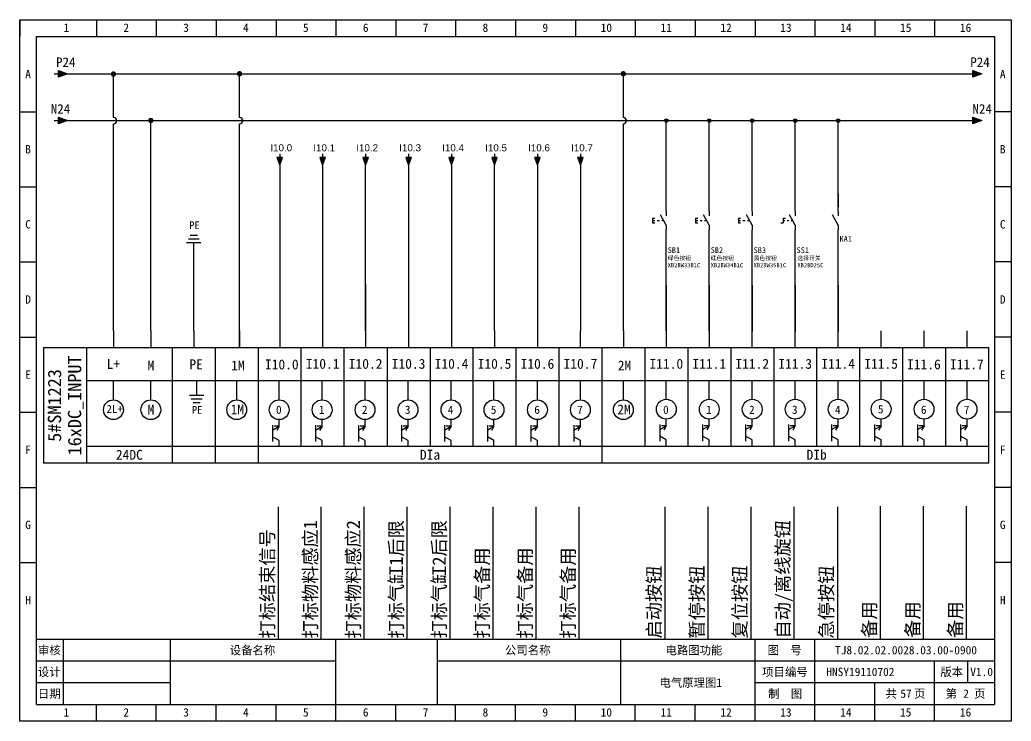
# Model space of a CAD drawing. Header units: millimetres. Extents: x 914 to 910632, y -176 to 682692.
# Drawn here: x 3235.3 to 3532.3, y 3539.4 to 3749.4 of the extents above; entities that cross this region are included whole.
import ezdxf
from ezdxf.enums import TextEntityAlignment as Align

# ---------------------------------------------------------------- set-up
doc = ezdxf.new("R2010")
doc.units = ezdxf.units.MM
doc.layers.add('0 @ 1', color=7, linetype='Continuous')
doc.layers.add('EPLAN300', color=5, linetype='Continuous', lineweight=25)
doc.layers.add('EPLAN311', color=1, linetype='Continuous', lineweight=25)
doc.styles.get("Standard").update_dxf_attribs({"font": 'arial.ttf'})
doc.styles.add('宋体', font='')
doc.styles.get('宋体').set_extended_font_data('宋体')

# ---------------------------------------------------------------- blocks, each defined once
blk = doc.blocks.new('EPLSYM_LibrarySPECIAL_Symbol8_Variant0_Placement1')
at = {"linetype": 'Continuous', "lineweight": 25, "ltscale": 4}
blk.add_hatch(color=1, dxfattribs=at).paths.add_polyline_path([(-0.75, 1), (2, 0), (-0.75, -1)], flags=0)
at = {"color": 1, "linetype": 'Continuous', "lineweight": 25, "ltscale": 4}
blk.add_line((-2, 0), (-0.75, 0), dxfattribs=at)
blk.add_lwpolyline([(-0.75, 1), (2, 0), (-0.75, -1)], close=True, dxfattribs=at)
at = {"color": 5}
blk.add_attdef('70_20010', text='', height=2.85, dxfattribs=at).set_placement((3, 0), align=Align.MIDDLE_LEFT)
at = {"color": 73}
for tag, p in [('70_24350', (33.76, 0)), ('70_24300', (72.31, 0))]:
    blk.add_attdef(tag, text='', height=2.06, dxfattribs=at).set_placement(p, align=Align.MIDDLE_LEFT)
blk = doc.blocks.new('*U233')
blk.add_line((0, 0.14), (0, 5.8))
blk.add_circle((0, -2.83), 2.97)
blk = doc.blocks.new('*U234')
at = {"color": 0, "linetype": 'ByBlock', "lineweight": -2, "transparency": 16777216}
for p in [(0, 0), (12.87, 0)]:
    blk.add_blockref('*U233', p, dxfattribs=at)
blk = doc.blocks.new('按钮常开')
at = {"layer": 'EPLAN300', "color": 5, "linetype": 'Continuous', "lineweight": 25, "ltscale": 4}
for p, q in [((-4.2, 3.5), (-3.5, 3.5)), ((-4.2, 3.5), (-4.2, 2.1)), ((0, 1.4), (-1.75, 4.55)), ((-4.2, 2.8), (-3.5, 2.8)), ((-4.2, 2.1), (-3.5, 2.1)), ((-2.8, 2.8), (-2.1, 2.8)), ((-2.8, 2.8), (-2.1, 2.8)), ((-1.4, 2.8), (-0.79, 2.8))]:
    blk.add_line(p, q, dxfattribs=at)
at = {"layer": 'EPLAN300', "color": 5, "linetype": 'Continuous', "lineweight": 25}
for p, q in [((0, 5.6), (0, 4.2)), ((0, 1.4), (0, 0))]:
    blk.add_line(p, q, dxfattribs=at)
at = {"color": 0, "style": '宋体'}
for tag, p in [('01', (0.42, 4.87)), ('02', (0.42, -0.54)), ('04', (0.42, -9.16)), ('05', (0.42, -11.32))]:
    blk.add_attdef(tag, p, '', height=1.26, dxfattribs=at)
at = {"color": 5, "style": '宋体'}
blk.add_attdef('03', (0.42, -7.01), '', height=1.75, dxfattribs=at)
blk = doc.blocks.new('选择按钮常开')
at = {"layer": 'EPLAN300', "color": 5, "linetype": 'Continuous', "lineweight": 25, "ltscale": 4}
for p, q in [((-3.68, 3.5), (-2.98, 3.5)), ((-3.68, 3.5), (-3.68, 2.1)), ((0, 1.4), (-1.75, 4.55)), ((-4.38, 2.1), (-3.68, 2.1)), ((-3.68, 2.8), (-3.15, 2.8)), ((-2.45, 2.8), (-1.93, 2.8)), ((-2.45, 2.8), (-1.93, 2.8)), ((-1.23, 2.8), (-0.79, 2.8))]:
    blk.add_line(p, q, dxfattribs=at)
at = {"layer": 'EPLAN300', "color": 5, "linetype": 'Continuous', "lineweight": 25}
for p, q in [((0, 5.6), (0, 4.2)), ((0, 1.4), (0, 0))]:
    blk.add_line(p, q, dxfattribs=at)
at = {"color": 0, "style": '宋体'}
for tag, p in [('01', (0.42, 4.87)), ('02', (0.42, -0.54)), ('04', (0.65, -9.16)), ('05', (0.65, -11.32))]:
    blk.add_attdef(tag, p, '', height=1.26, dxfattribs=at)
at = {"color": 5, "style": '宋体'}
blk.add_attdef('03', (0.42, -7.01), '', height=1.75, dxfattribs=at)
blk = doc.blocks.new('箭头下')
at = {"layer": 'EPLAN311', "linetype": 'Continuous', "lineweight": 25, "ltscale": 4}
blk.add_hatch(color=1, dxfattribs=at).paths.add_polyline_path([(-0.7, -0.875), (0, -2.8), (0.7, -0.875)], flags=0)
at = {"layer": 'EPLAN311', "color": 1, "linetype": 'Continuous', "lineweight": 25, "ltscale": 4}
blk.add_line((0, 0), (0, -0.875), dxfattribs=at)
blk.add_lwpolyline([(-0.7, -0.875), (0, -2.8), (0.7, -0.875)], close=True, dxfattribs=at)
at = {"color": 5}
blk.add_attdef('70_20010', text='', height=1.7535, dxfattribs=at).set_placement((0, -3.8507), align=Align.TOP_CENTER)
blk = doc.blocks.new('*U388')
blk.add_line((-2.5, 0), (2.5, 0))
blk = doc.blocks.new('*U389')
at = {"color": 0, "linetype": 'ByBlock', "lineweight": -2, "transparency": 16777216}
for p in [(0, 0), (0, -22.5), (0, -45), (0, -67.5), (0, -90), (0, -112.5), (0, -135)]:
    blk.add_blockref('*U388', p, dxfattribs=at)
blk = doc.blocks.new('*U390')
blk.add_line((-2.5, 0), (2.5, 0))
blk = doc.blocks.new('*U391')
at = {"color": 0, "linetype": 'ByBlock', "lineweight": -2, "transparency": 16777216}
for p in [(0, 0), (0, -22.5), (0, -45), (0, -67.5), (0, -90), (0, -112.5), (0, -135)]:
    blk.add_blockref('*U390', p, dxfattribs=at)
blk = doc.blocks.new('制图图框')
for p, q in [((-2700.08, 789.32), (-2403.08, 789.32)), ((-2700.08, 579.32), (-2700.08, 789.32)), ((-2700.08, 789.32), (-2700.08, 784.32)), ((-2700.08, 789.32), (-2695.08, 789.32)), ((-2677.15, 789.32), (-2677.15, 784.32)), ((-2659.21, 789.32), (-2659.21, 784.32)), ((-2641.27, 789.32), (-2641.27, 784.32)), ((-2623.33, 789.32), (-2623.33, 784.32)), ((-2605.4, 789.32), (-2605.4, 784.32)), ((-2587.46, 789.32), (-2587.46, 784.32)), ((-2569.52, 789.32), (-2569.52, 784.32)), ((-2551.58, 789.32), (-2551.58, 784.32)), ((-2533.65, 789.32), (-2533.65, 784.32)), ((-2515.71, 789.32), (-2515.71, 784.32)), ((-2497.77, 789.32), (-2497.77, 784.32)), ((-2479.83, 789.32), (-2479.83, 784.32)), ((-2461.9, 789.32), (-2461.9, 784.32)), ((-2443.96, 789.32), (-2443.96, 784.32)), ((-2426.02, 789.32), (-2426.02, 784.32)), ((-2403.08, 789.32), (-2403.08, 579.32)), ((-2403.08, 789.32), (-2403.08, 784.32)), ((-2695.08, 784.32), (-2408.08, 784.32)), ((-2695.08, 584.32), (-2695.08, 784.32)), ((-2408.08, 784.32), (-2408.08, 584.32)), ((-2408.08, 603.82), (-2695.08, 603.82)), ((-2687.08, 603.82), (-2687.08, 584.32)), ((-2655.08, 603.82), (-2655.08, 584.32)), ((-2655.08, 603.82), (-2655.08, 584.32)), ((-2605.4, 579.32), (-2605.4, 603.82)), ((-2575.08, 603.82), (-2575.08, 584.32)), ((-2575.08, 603.82), (-2575.08, 584.32)), ((-2575.08, 603.82), (-2575.08, 584.32)), ((-2520.08, 603.82), (-2520.08, 584.32)), ((-2479.83, 579.32), (-2479.83, 603.82)), ((-2461.9, 579.32), (-2461.9, 603.82)), ((-2655.08, 597.32), (-2695.08, 597.32)), ((-2605.4, 597.32), (-2655.08, 597.32)), ((-2408.08, 597.32), (-2575.08, 597.32)), ((-2426.02, 579.32), (-2426.02, 597.32)), ((-2416.18, 597.32), (-2416.18, 590.82)), ((-2655.08, 590.82), (-2695.08, 590.82)), ((-2408.08, 590.82), (-2479.83, 590.82)), ((-2443.96, 579.32), (-2443.96, 590.82)), ((-2695.08, 584.32), (-2408.08, 584.32)), ((-2677.15, 579.32), (-2677.15, 584.32)), ((-2659.21, 579.32), (-2659.21, 584.32)), ((-2641.27, 579.32), (-2641.27, 584.32)), ((-2623.33, 579.32), (-2623.33, 584.32)), ((-2587.46, 579.32), (-2587.46, 584.32)), ((-2569.52, 579.32), (-2569.52, 584.32)), ((-2551.58, 579.32), (-2551.58, 584.32)), ((-2533.65, 579.32), (-2533.65, 584.32)), ((-2515.71, 579.32), (-2515.71, 584.32)), ((-2497.77, 579.32), (-2497.77, 584.32)), ((-2403.08, 579.32), (-2700.08, 579.32))]:
    blk.add_line(p, q)
blk.add_blockref('*U389', (-2697.58, 761.82))
at = {"xscale": -1}
blk.add_blockref('*U391', (-2405.58, 761.82), dxfattribs=at)
at = {"style": '宋体'}
for s, p in [('1', (-2687.01, 785.71)), ('2', (-2669.07, 785.71)), ('3', (-2651.13, 785.71)), ('4', (-2633.2, 785.71)), ('5', (-2615.26, 785.71)), ('6', (-2597.32, 785.71)), ('7', (-2579.38, 785.71)), ('8', (-2561.45, 785.71)), ('9', (-2543.51, 785.71)), ('10', (-2526.07, 785.71)), ('11', (-2508.13, 785.71)), ('12', (-2490.2, 785.71)), ('13', (-2472.26, 785.71)), ('14', (-2454.32, 785.71)), ('15', (-2436.38, 785.71)), ('16', (-2418.45, 785.71)), ('A', (-2698.47, 771.84)), ('A', (-2406.47, 771.84)), ('B', (-2698.47, 749.34)), ('B', (-2406.47, 749.34)), ('C', (-2698.47, 726.84)), ('C', (-2406.47, 726.84)), ('D', (-2698.47, 704.34)), ('D', (-2406.47, 704.34)), ('E', (-2698.47, 681.84)), ('E', (-2406.47, 681.84)), ('F', (-2698.47, 659.34)), ('F', (-2406.47, 659.34)), ('G', (-2698.47, 636.84)), ('G', (-2406.47, 636.84)), ('H', (-2698.47, 614.34)), ('H', (-2406.47, 614.34)), ('审核', (-2694.65, 599.29)), ('设备名称', (-2637.2, 599.28)), ('公司名称', (-2554.73, 599.29)), ('电路图功能', (-2506.66, 599.29)), ('图  号', (-2476.05, 599.3)), ('设计', (-2694.66, 592.79)), ('项目编号', (-2477.68, 592.79)), ('版本', (-2424.3, 592.79)), ('日期', (-2694.66, 586.29)), ('制  图', (-2475.91, 586.28)), ('共   页', (-2440.72, 586.31)), ('第   页', (-2422.72, 586.3)), ('1', (-2687.01, 580.71)), ('2', (-2669.07, 580.71)), ('3', (-2651.13, 580.71)), ('4', (-2633.2, 580.71)), ('5', (-2615.26, 580.71)), ('6', (-2597.32, 580.71)), ('7', (-2579.38, 580.71)), ('8', (-2561.45, 580.71)), ('9', (-2543.51, 580.71)), ('10', (-2526.07, 580.71)), ('11', (-2508.13, 580.71)), ('12', (-2490.2, 580.71)), ('13', (-2472.26, 580.71)), ('14', (-2454.32, 580.71)), ('15', (-2436.38, 580.71)), ('16', (-2418.45, 580.71))]:
    blk.add_text(s, height=2.5, dxfattribs=at).set_placement(p)

msp = doc.modelspace()

# ---------------------------------------------------------------- hatches: boundary and pattern name
at = {"layer": 'EPLAN311', "ltscale": 4}
h = msp.add_hatch(color=0, dxfattribs=at)
edge = h.paths.add_edge_path()
edge.add_arc((3263.297, 3733.188), 0.81, 0, 360)
h = msp.add_hatch(color=0, dxfattribs=at)
edge = h.paths.add_edge_path()
edge.add_arc((3301.08, 3733.286), 0.81, 0, 360)
h = msp.add_hatch(color=0, dxfattribs=at)
edge = h.paths.add_edge_path()
edge.add_arc((3416.06, 3733.282), 0.81, 0, 360)
h = msp.add_hatch(color=0, dxfattribs=at)
edge = h.paths.add_edge_path()
edge.add_arc((3274.491, 3719.288), 0.81, 0, 360)
h = msp.add_hatch(color=1, dxfattribs=at)
edge = h.paths.add_edge_path()
edge.add_arc((3428.935, 3719.247), 0.52, 0, 360)
h = msp.add_hatch(color=1, dxfattribs=at)
edge = h.paths.add_edge_path()
edge.add_arc((3441.803, 3719.247), 0.52, 0, 360)
h = msp.add_hatch(color=1, dxfattribs=at)
edge = h.paths.add_edge_path()
edge.add_arc((3454.673, 3719.247), 0.52, 0, 360)
h = msp.add_hatch(color=1, dxfattribs=at)
edge = h.paths.add_edge_path()
edge.add_arc((3467.543, 3719.243), 0.52, 0, 360)
h = msp.add_hatch(color=1, dxfattribs=at)
edge = h.paths.add_edge_path()
edge.add_arc((3480.413, 3719.243), 0.52, 0, 360)

# ---------------------------------------------------------------- linework, layer by layer
at = {"color": 0}
for p, q in [((3249.583, 3733.25), (3519.487, 3733.25)), ((3263.295, 3720.205), (3263.295, 3733.23)), ((3301.084, 3720.205), (3301.084, 3733.241)), ((3416.065, 3720.201), (3416.065, 3733.238)), ((3249.565, 3719.243), (3519.487, 3719.25)), ((3428.935, 3692.088), (3428.935, 3719.247)), ((3441.803, 3692.088), (3441.803, 3719.248)), ((3454.673, 3692.088), (3454.673, 3719.248)), ((3467.543, 3692.088), (3467.543, 3719.248)), ((3480.413, 3692.088), (3480.413, 3719.249)), ((3480.414, 3697.34), (3480.414, 3693.452)), ((3428.935, 3656.307), (3428.937, 3686.54)), ((3441.805, 3656.307), (3441.805, 3686.54)), ((3454.675, 3656.307), (3454.675, 3686.54)), ((3467.545, 3656.307), (3467.545, 3686.54)), ((3480.415, 3656.307), (3480.414, 3686.54))]:
    msp.add_line(p, q, dxfattribs=at)
for p, q in [((3274.495, 3656.307), (3274.495, 3719.244)), ((3274.495, 3656.469), (3274.495, 3718.454)), ((3263.295, 3656.307), (3263.295, 3718.295)), ((3301.084, 3656.31), (3301.084, 3718.295)), ((3416.065, 3656.307), (3416.065, 3718.291)), ((3313.105, 3705.904), (3313.105, 3656.307)), ((3325.975, 3705.904), (3325.975, 3656.307)), ((3338.845, 3656.307), (3338.845, 3705.904)), ((3351.715, 3705.904), (3351.715, 3656.307)), ((3364.585, 3705.904), (3364.585, 3656.307)), ((3377.455, 3656.307), (3377.455, 3705.904)), ((3390.325, 3705.904), (3390.325, 3656.307)), ((3403.195, 3705.904), (3403.195, 3656.307)), ((3287.365, 3656.307), (3287.365, 3682.796)), ((3325.975, 3670.139), (3325.975, 3656.307)), ((3338.845, 3670.139), (3338.845, 3656.307)), ((3351.715, 3670.139), (3351.715, 3656.307)), ((3364.585, 3670.139), (3364.585, 3656.307)), ((3428.935, 3669.979), (3428.935, 3656.147)), ((3441.805, 3669.979), (3441.805, 3656.147)), ((3454.675, 3669.979), (3454.675, 3656.147)), ((3467.545, 3669.979), (3467.545, 3656.147)), ((3480.415, 3669.979), (3480.415, 3656.147)), ((3263.295, 3656.307), (3263.295, 3651.357)), ((3263.295, 3656.307), (3263.295, 3651.357)), ((3274.495, 3656.307), (3274.495, 3651.357)), ((3274.495, 3656.307), (3274.495, 3651.357)), ((3287.365, 3656.307), (3287.365, 3651.357)), ((3301.084, 3656.31), (3301.084, 3651.36)), ((3301.084, 3651.36), (3301.084, 3656.31)), ((3313.105, 3656.307), (3313.105, 3651.357)), ((3325.975, 3656.307), (3325.975, 3651.357)), ((3338.845, 3656.307), (3338.845, 3651.357)), ((3351.715, 3656.307), (3351.715, 3651.357)), ((3364.585, 3656.307), (3364.585, 3651.357)), ((3377.455, 3656.307), (3377.455, 3651.357)), ((3390.325, 3656.307), (3390.325, 3651.357)), ((3403.195, 3651.357), (3403.195, 3656.307)), ((3416.065, 3656.307), (3416.065, 3651.357)), ((3416.065, 3656.307), (3416.065, 3651.357)), ((3428.935, 3656.307), (3428.935, 3651.357)), ((3441.805, 3656.307), (3441.805, 3651.357)), ((3454.675, 3651.357), (3454.675, 3656.307)), ((3467.545, 3651.357), (3467.545, 3656.307)), ((3480.415, 3651.357), (3480.415, 3656.307)), ((3493.285, 3651.357), (3493.285, 3656.307)), ((3506.155, 3651.357), (3506.155, 3656.307)), ((3519.025, 3651.357), (3519.025, 3656.307)), ((3242.32, 3651.357), (3525.46, 3651.357)), ((3242.32, 3651.357), (3242.32, 3616.707)), ((3255.19, 3651.357), (3255.19, 3616.707)), ((3280.93, 3651.357), (3280.93, 3616.707)), ((3293.8, 3651.357), (3293.8, 3616.707)), ((3306.67, 3651.357), (3306.67, 3616.707)), ((3319.54, 3621.657), (3319.54, 3651.357)), ((3332.41, 3621.657), (3332.41, 3651.357)), ((3345.28, 3651.357), (3345.28, 3621.657)), ((3358.15, 3651.357), (3358.15, 3621.657)), ((3371.02, 3651.357), (3371.02, 3621.657)), ((3383.89, 3651.357), (3383.89, 3621.635)), ((3396.76, 3651.357), (3396.76, 3621.657)), ((3409.63, 3651.357), (3409.63, 3616.707)), ((3422.5, 3651.357), (3422.5, 3621.657)), ((3435.37, 3651.357), (3435.37, 3621.657)), ((3448.24, 3651.357), (3448.24, 3621.657)), ((3461.11, 3651.357), (3461.11, 3621.657)), ((3473.98, 3651.357), (3473.98, 3621.657)), ((3486.85, 3651.357), (3486.85, 3621.657)), ((3499.72, 3651.357), (3499.72, 3621.657)), ((3512.59, 3651.357), (3512.59, 3621.657)), ((3525.46, 3651.357), (3525.46, 3616.707)), ((3255.19, 3641.457), (3525.46, 3641.457)), ((3263.295, 3635.647), (3263.295, 3641.457)), ((3274.495, 3635.647), (3274.495, 3641.457)), ((3288.214, 3641.46), (3288.214, 3637.045)), ((3300.235, 3635.647), (3300.235, 3641.457)), ((3312.95, 3635.647), (3312.95, 3641.297)), ((3325.82, 3635.647), (3325.82, 3641.297)), ((3338.69, 3635.647), (3338.69, 3641.297)), ((3351.56, 3635.647), (3351.56, 3641.297)), ((3364.43, 3635.647), (3364.43, 3641.297)), ((3377.3, 3635.647), (3377.3, 3641.297)), ((3390.325, 3635.647), (3390.325, 3641.297)), ((3403.195, 3635.647), (3403.195, 3641.297)), ((3416.065, 3635.647), (3416.065, 3641.457)), ((3428.935, 3635.806), (3428.935, 3641.457)), ((3441.805, 3635.806), (3441.805, 3641.457)), ((3454.675, 3635.806), (3454.675, 3641.457)), ((3467.545, 3635.806), (3467.545, 3641.457)), ((3480.415, 3635.806), (3480.415, 3641.457)), ((3493.285, 3635.806), (3493.285, 3641.457)), ((3312.95, 3627.727), (3312.95, 3629.707)), ((3325.82, 3627.727), (3325.82, 3629.707)), ((3338.69, 3627.727), (3338.69, 3629.707)), ((3351.56, 3627.727), (3351.56, 3629.707)), ((3364.43, 3627.727), (3364.43, 3629.707)), ((3377.3, 3627.727), (3377.3, 3629.707)), ((3390.325, 3627.727), (3390.325, 3629.707)), ((3403.195, 3627.727), (3403.195, 3629.707)), ((3428.935, 3627.886), (3428.935, 3629.866)), ((3441.805, 3627.886), (3441.805, 3629.866)), ((3454.675, 3627.886), (3454.675, 3629.866)), ((3467.545, 3627.886), (3467.545, 3629.866)), ((3480.415, 3627.886), (3480.415, 3629.866)), ((3493.285, 3627.886), (3493.285, 3629.866)), ((3506.155, 3627.886), (3506.155, 3629.866)), ((3519.025, 3627.886), (3519.025, 3629.866)), ((3310.97, 3628.077), (3310.97, 3623.127)), ((3310.97, 3626.586), (3312.95, 3627.727)), ((3312.95, 3627.727), (3311.465, 3627.727)), ((3312.95, 3627.727), (3312.205, 3626.442)), ((3323.84, 3628.077), (3323.84, 3623.127)), ((3323.84, 3626.586), (3325.82, 3627.727)), ((3325.82, 3627.727), (3324.335, 3627.727)), ((3325.82, 3627.727), (3325.075, 3626.442)), ((3336.71, 3628.077), (3336.71, 3623.127)), ((3336.71, 3626.586), (3338.69, 3627.727)), ((3338.69, 3627.727), (3337.205, 3627.727)), ((3338.69, 3627.727), (3337.945, 3626.442)), ((3349.58, 3628.077), (3349.58, 3623.127)), ((3349.58, 3626.586), (3351.56, 3627.727)), ((3351.56, 3627.727), (3350.075, 3627.727)), ((3351.56, 3627.727), (3350.815, 3626.442)), ((3362.45, 3628.077), (3362.45, 3623.127)), ((3362.45, 3626.586), (3364.43, 3627.727)), ((3364.43, 3627.727), (3362.945, 3627.727)), ((3364.43, 3627.727), (3363.685, 3626.442)), ((3375.32, 3628.077), (3375.32, 3623.127)), ((3375.32, 3626.586), (3377.3, 3627.727)), ((3377.3, 3627.727), (3375.815, 3627.727)), ((3377.3, 3627.727), (3376.555, 3626.442)), ((3388.345, 3628.077), (3388.345, 3623.127)), ((3388.345, 3626.586), (3390.325, 3627.727)), ((3390.325, 3627.727), (3388.84, 3627.727)), ((3390.325, 3627.727), (3389.58, 3626.442)), ((3401.215, 3628.077), (3401.215, 3623.127)), ((3401.215, 3626.586), (3403.195, 3627.727)), ((3403.195, 3627.727), (3401.71, 3627.727)), ((3403.195, 3627.727), (3402.45, 3626.442)), ((3426.955, 3628.236), (3426.955, 3623.286)), ((3426.955, 3626.746), (3428.935, 3627.886)), ((3428.935, 3627.886), (3427.45, 3627.886)), ((3428.935, 3627.886), (3428.19, 3626.602)), ((3439.825, 3628.236), (3439.825, 3623.286)), ((3439.825, 3626.746), (3441.805, 3627.886)), ((3441.805, 3627.886), (3440.32, 3627.886)), ((3441.805, 3627.886), (3441.06, 3626.602)), ((3452.695, 3628.236), (3452.695, 3623.286)), ((3452.695, 3626.746), (3454.675, 3627.886)), ((3454.675, 3627.886), (3453.19, 3627.886)), ((3454.675, 3627.886), (3453.93, 3626.602)), ((3465.565, 3628.236), (3465.565, 3623.286)), ((3465.565, 3626.746), (3467.545, 3627.886)), ((3467.545, 3627.886), (3466.06, 3627.886)), ((3467.545, 3627.886), (3466.8, 3626.602)), ((3478.435, 3628.236), (3478.435, 3623.286)), ((3478.435, 3626.746), (3480.415, 3627.886)), ((3480.415, 3627.886), (3478.93, 3627.886)), ((3480.415, 3627.886), (3479.67, 3626.602)), ((3491.305, 3628.236), (3491.305, 3623.286)), ((3491.305, 3626.746), (3493.285, 3627.886)), ((3493.285, 3627.886), (3491.8, 3627.886)), ((3493.285, 3627.886), (3492.54, 3626.602)), ((3504.175, 3628.236), (3504.175, 3623.286)), ((3504.175, 3626.746), (3506.155, 3627.886)), ((3506.155, 3627.886), (3504.67, 3627.886)), ((3506.155, 3627.886), (3505.41, 3626.602)), ((3517.045, 3628.236), (3517.045, 3623.286)), ((3517.045, 3626.746), (3519.025, 3627.886)), ((3519.025, 3627.886), (3517.54, 3627.886)), ((3519.025, 3627.886), (3518.28, 3626.602)), ((3312.95, 3623.477), (3310.97, 3624.605)), ((3312.95, 3621.657), (3312.95, 3623.477)), ((3325.82, 3623.477), (3323.84, 3624.605)), ((3325.82, 3621.657), (3325.82, 3623.477)), ((3338.69, 3623.477), (3336.71, 3624.605)), ((3338.69, 3621.657), (3338.69, 3623.477)), ((3351.56, 3623.477), (3349.58, 3624.605)), ((3351.56, 3621.657), (3351.56, 3623.477)), ((3364.43, 3623.477), (3362.45, 3624.605)), ((3364.43, 3621.657), (3364.43, 3623.477)), ((3377.3, 3623.477), (3375.32, 3624.605)), ((3377.3, 3621.657), (3377.3, 3623.477)), ((3390.325, 3623.477), (3388.345, 3624.605)), ((3390.325, 3621.657), (3390.325, 3623.477)), ((3403.195, 3623.477), (3401.215, 3624.605)), ((3403.195, 3621.657), (3403.195, 3623.477)), ((3428.935, 3623.637), (3426.955, 3624.764)), ((3428.935, 3621.657), (3428.935, 3623.637)), ((3441.805, 3623.637), (3439.825, 3624.764)), ((3441.805, 3621.657), (3441.805, 3623.637)), ((3454.675, 3623.637), (3452.695, 3624.764)), ((3454.675, 3621.657), (3454.675, 3623.637)), ((3467.545, 3623.637), (3465.565, 3624.764)), ((3467.545, 3621.657), (3467.545, 3623.637)), ((3480.415, 3623.637), (3478.435, 3624.764)), ((3480.415, 3621.657), (3480.415, 3623.637)), ((3493.285, 3623.637), (3491.305, 3624.764)), ((3493.285, 3621.657), (3493.285, 3623.637)), ((3506.155, 3623.637), (3504.175, 3624.764)), ((3506.155, 3621.657), (3506.155, 3623.637)), ((3519.025, 3623.637), (3517.045, 3624.764)), ((3519.025, 3621.657), (3519.025, 3623.637)), ((3280.93, 3621.657), (3255.19, 3621.657)), ((3288.874, 3621.657), (3280.93, 3621.657)), ((3409.63, 3621.657), (3288.874, 3621.657)), ((3416.872, 3621.657), (3409.63, 3621.657)), ((3525.46, 3621.657), (3416.872, 3621.657)), ((3525.46, 3616.707), (3242.32, 3616.707)), ((3312.708, 3563.925), (3312.708, 3603.624)), ((3325.578, 3563.925), (3325.578, 3603.624)), ((3338.448, 3563.925), (3338.448, 3603.624)), ((3351.318, 3563.925), (3351.318, 3603.624)), ((3364.188, 3563.925), (3364.188, 3603.624)), ((3377.058, 3563.925), (3377.058, 3603.624)), ((3389.928, 3563.925), (3389.928, 3603.624)), ((3402.798, 3563.925), (3402.798, 3603.624)), ((3428.538, 3603.624), (3428.538, 3563.925)), ((3441.408, 3603.624), (3441.408, 3563.925)), ((3454.278, 3603.624), (3454.278, 3563.925)), ((3467.148, 3603.624), (3467.148, 3563.925)), ((3480.173, 3603.624), (3480.173, 3563.925)), ((3493.043, 3603.825), (3493.043, 3564.125)), ((3505.913, 3603.825), (3505.913, 3564.125)), ((3518.783, 3603.825), (3518.783, 3564.125))]:
    msp.add_line(p, q)
at = {"color": 5, "linetype": 'Continuous'}
for p, q in [((3480.412, 3692.083), (3480.412, 3690.697)), ((3480.412, 3692.083), (3480.412, 3690.697)), ((3480.413, 3687.922), (3480.413, 3686.536))]:
    msp.add_line(p, q, dxfattribs=at)
at = {"color": 5, "linetype": 'Continuous', "ltscale": 4}
msp.add_line((3480.414, 3687.926), (3478.682, 3691.045), dxfattribs=at)
msp.add_line((3480.414, 3687.926), (3478.682, 3691.045), dxfattribs=at)
at = {"ltscale": 4}
for p, q in [((3285.748, 3683.874), (3288.982, 3683.874)), ((3286.287, 3684.952), (3288.443, 3684.952)), ((3285.209, 3682.796), (3289.521, 3682.796)), ((3286.058, 3637.045), (3290.37, 3637.045)), ((3286.597, 3635.967), (3289.831, 3635.967)), ((3287.136, 3634.889), (3289.292, 3634.889))]:
    msp.add_line(p, q, dxfattribs=at)
for centre in [(3263.295, 3632.677), (3274.495, 3632.677), (3300.235, 3632.677), (3312.95, 3632.677), (3325.82, 3632.677), (3338.69, 3632.677), (3351.56, 3632.677), (3364.43, 3632.677), (3377.3, 3632.677), (3390.325, 3632.677), (3403.195, 3632.677), (3416.065, 3632.677), (3428.935, 3632.836), (3441.805, 3632.836), (3454.675, 3632.836), (3467.545, 3632.836), (3480.415, 3632.836), (3493.285, 3632.836)]:
    msp.add_circle(centre, 2.97)
for centre in [(3263.295, 3719.25), (3301.084, 3719.25), (3416.065, 3719.246)]:
    msp.add_arc(centre, 0.955, 270, 90)
at = {"layer": 'EPLAN311', "color": 1, "ltscale": 4}
for centre in [(3428.935, 3719.247), (3441.803, 3719.247), (3454.673, 3719.247), (3467.543, 3719.243), (3480.413, 3719.243)]:
    msp.add_circle(centre, 0.52, dxfattribs=at)

# ---------------------------------------------------------------- block references
for name, p in [('制图图框', (5935.337, 2960.106)), ('*U234', (3506.155, 3635.661))]:
    msp.add_blockref(name, p)
at = {"color": 7}
ref = msp.add_blockref('EPLSYM_LibrarySPECIAL_Symbol8_Variant0_Placement1', (3247.583, 3733.25), dxfattribs=at)
ref.add_attrib('70_20010', 'P24', dxfattribs={"color": 5, "height": 2.8548, "style": '宋体'}).set_placement((3246.099, 3736.75), align=Align.MIDDLE_LEFT)
ref = msp.add_blockref('EPLSYM_LibrarySPECIAL_Symbol8_Variant0_Placement1', (3521.487, 3733.25), dxfattribs=at)
ref.add_attrib('70_20010', 'P24', dxfattribs={"color": 5, "height": 2.8548, "style": '宋体'}).set_placement((3520.003, 3736.749), align=Align.MIDDLE_LEFT)
ref = msp.add_blockref('EPLSYM_LibrarySPECIAL_Symbol8_Variant0_Placement1', (3247.583, 3719.25), dxfattribs=at)
ref.add_attrib('70_20010', 'N24', dxfattribs={"color": 5, "height": 2.8548, "style": '宋体'}).set_placement((3244.523, 3722.762), align=Align.MIDDLE_LEFT)
ref = msp.add_blockref('EPLSYM_LibrarySPECIAL_Symbol8_Variant0_Placement1', (3521.487, 3719.249), dxfattribs=at)
ref.add_attrib('70_20010', 'N24', dxfattribs={"color": 5, "height": 2.8548, "style": '宋体'}).set_placement((3520.661, 3722.762), align=Align.MIDDLE_LEFT)
ref = msp.add_blockref('箭头下', (3313.105, 3709.264), dxfattribs=dict(xscale=1.2, yscale=1.2, zscale=1.2))
ref.add_attrib('70_20010', 'I10.0', dxfattribs={"color": 5, "height": 2.1042}).set_placement((3313.576, 3712.17), align=Align.TOP_CENTER)
ref = msp.add_blockref('箭头下', (3325.975, 3709.264), dxfattribs=dict(xscale=1.2, yscale=1.2, zscale=1.2))
ref.add_attrib('70_20010', 'I10.1', dxfattribs={"color": 5, "height": 2.1042}).set_placement((3326.446, 3712.17), align=Align.TOP_CENTER)
ref = msp.add_blockref('箭头下', (3338.845, 3709.264), dxfattribs=dict(xscale=1.2, yscale=1.2, zscale=1.2))
ref.add_attrib('70_20010', 'I10.2', dxfattribs={"color": 5, "height": 2.1042}).set_placement((3339.316, 3712.17), align=Align.TOP_CENTER)
ref = msp.add_blockref('箭头下', (3351.715, 3709.264), dxfattribs=dict(xscale=1.2, yscale=1.2, zscale=1.2))
ref.add_attrib('70_20010', 'I10.3', dxfattribs={"color": 5, "height": 2.1042}).set_placement((3352.186, 3712.17), align=Align.TOP_CENTER)
ref = msp.add_blockref('箭头下', (3364.585, 3709.264), dxfattribs=dict(xscale=1.2, yscale=1.2, zscale=1.2))
ref.add_attrib('70_20010', 'I10.4', dxfattribs={"color": 5, "height": 2.1042}).set_placement((3365.056, 3712.17), align=Align.TOP_CENTER)
ref = msp.add_blockref('箭头下', (3377.455, 3709.264), dxfattribs=dict(xscale=1.2, yscale=1.2, zscale=1.2))
ref.add_attrib('70_20010', 'I10.5', dxfattribs={"color": 5, "height": 2.1042}).set_placement((3377.926, 3712.17), align=Align.TOP_CENTER)
ref = msp.add_blockref('箭头下', (3390.325, 3709.264), dxfattribs=dict(xscale=1.2, yscale=1.2, zscale=1.2))
ref.add_attrib('70_20010', 'I10.6', dxfattribs={"color": 5, "height": 2.1042}).set_placement((3390.796, 3712.17), align=Align.TOP_CENTER)
ref = msp.add_blockref('箭头下', (3403.195, 3709.264), dxfattribs=dict(xscale=1.2, yscale=1.2, zscale=1.2))
ref.add_attrib('70_20010', 'I10.7', dxfattribs={"color": 5, "height": 2.1042}).set_placement((3403.666, 3712.17), align=Align.TOP_CENTER)
at = {"xscale": 0.99, "yscale": 0.99, "zscale": 0.99}
for p, values in [((3428.937, 3686.545), {'05': 'XB2BW33B1C', '04': '绿色按钮', '03': 'SB1'}), ((3441.805, 3686.545), {'05': 'XB2BW34B1C', '04': '红色按钮', '03': 'SB2'}), ((3454.674, 3686.54), {'05': 'XB2BW35B1C', '04': '黄色按钮', '03': 'SB3'})]:
    msp.add_blockref('按钮常开', p, dxfattribs=at).add_auto_attribs(values)
at = {"layer": '0 @ 1', "xscale": 0.99, "yscale": 0.99, "zscale": 0.99}
msp.add_blockref('选择按钮常开', (3467.544, 3686.54), dxfattribs=at).add_auto_attribs({'05': 'XB2BD25C', '04': '选择开关', '03': 'SS1'})

# ---------------------------------------------------------------- texts
at = {"style": '宋体'}
for s, height, p in [('I10.0', 2.97, (3308.686, 3644.762)), ('0', 2.475, (3311.996, 3631.439)), ('1', 2.475, (3324.866, 3631.439)), ('2', 2.475, (3337.736, 3631.439)), ('3', 2.475, (3350.606, 3631.439)), ('4', 2.475, (3363.476, 3631.439)), ('5', 2.475, (3376.346, 3631.439)), ('6', 2.475, (3389.371, 3631.439)), ('7', 2.475, (3402.241, 3631.439)), ('0', 2.475, (3427.981, 3631.439)), ('1', 2.475, (3440.851, 3631.439)), ('2', 2.475, (3453.721, 3631.439)), ('3', 2.475, (3466.591, 3631.439)), ('4', 2.475, (3479.461, 3631.439)), ('5', 2.475, (3492.331, 3631.599)), ('6', 2.475, (3505.201, 3631.439)), ('7', 2.475, (3518.071, 3631.439))]:
    msp.add_text(s, height=height, dxfattribs=at).set_placement(p)
at = {"color": 0, "style": '宋体'}
for s, p in [('打标物料感应1', (3324.263, 3564.166)), ('打标物料感应2', (3337.133, 3564.166)), ('打标气缸1后限', (3350.003, 3564.166)), ('打标气缸2后限', (3362.873, 3564.166)), ('自动/离线旋钮', (3465.833, 3564.166)), ('打标结束信号', (3311.393, 3564.166)), ('打标气备用', (3375.743, 3564.166)), ('打标气备用', (3388.613, 3564.166)), ('打标气备用', (3401.483, 3564.166)), ('启动按钮', (3427.223, 3564.166)), ('暂停按钮', (3440.093, 3564.166)), ('复位按钮', (3452.963, 3564.166)), ('急停按钮', (3478.858, 3564.166)), ('备用', (3491.75, 3564.367)), ('备用', (3504.702, 3564.367)), ('备用', (3517.49, 3564.367))]:
    msp.add_text(s, height=4, rotation=89.99653, dxfattribs=at).set_placement(p)
at = {"style": '宋体'}
for s, width, insert, char_height, attachment_point in [('PE', 3.09008, (3285.974, 3689.082), 2.31, 1), ('L+', 2.52587, (3263.291, 3646.407), 2.97, 5), ('\\pi-5.94,l8.91,t8.91;PE', 2.52587, (3286.592, 3646.264), 2.97, 5), ('I10.1', 2.52587, (3325.975, 3646.407), 2.97, 5), ('I10.2', 2.52587, (3338.845, 3646.407), 2.97, 5), ('I10.3', 2.52587, (3351.715, 3646.407), 2.97, 5), ('I10.4', 2.52587, (3364.585, 3646.407), 2.97, 5), ('I10.5', 2.52587, (3377.455, 3646.407), 2.97, 5), ('I10.6', 2.52587, (3390.325, 3646.407), 2.97, 5), ('I10.7', 2.52587, (3403.195, 3646.407), 2.97, 5), ('I11.0', 2.52587, (3428.935, 3646.407), 2.97, 5), ('I11.1', 2.52587, (3441.805, 3646.407), 2.97, 5), ('I11.2', 2.52587, (3454.675, 3646.407), 2.97, 5), ('I11.3', 2.52587, (3467.545, 3646.407), 2.97, 5), ('I11.4', 2.52587, (3480.415, 3646.407), 2.97, 5), ('I11.5', 2.52587, (3493.285, 3646.407), 2.97, 5), ('I11.6', 2.52587, (3506.105, 3646.246), 2.97, 5), ('I11.7', 2.52587, (3518.975, 3646.246), 2.97, 5), ('2L+', 2.52587, (3263.665, 3632.924), 2.42, 5), ('PE', 3.09008, (3286.799, 3633.79), 2.31, 1), ('24DC', 2.52587, (3268.06, 3619.16), 2.97, 5), ('DIa', 2.52587, (3358.146, 3619.16), 2.97, 5), ('DIb', 2.52587, (3473.976, 3619.16), 2.97, 5)]:
    msp.add_mtext_dynamic_manual_height_columns(s, width=width, gutter_width=12.5, heights=[0], dxfattribs=dict(at, insert=insert, char_height=char_height, attachment_point=attachment_point))
at = {"char_height": 2.97, "width": 0.51975, "attachment_point": 1, "style": '宋体'}
for s, insert in [('M', (3273.501, 3647.401)), ('1M', (3298.553, 3647.401)), ('2M', (3414.383, 3647.401)), ('M', (3273.501, 3634.182)), ('1M', (3298.407, 3634.243)), ('2M', (3414.237, 3634.243))]:
    msp.add_mtext(s, dxfattribs=dict(at, insert=insert))
at = {"color": 5, "style": '宋体'}
msp.add_attdef('KA1', (3480.828, 3682.966), '17_20010', height=1.736, dxfattribs=at)
at = {"style": '宋体'}
for tag, p in [('16xDC_INPUT', (3251.653, 3633.971)), ('5#SM1223', (3245.637, 3633.952))]:
    msp.add_attdef(tag, text='封页', height=4, rotation=90, dxfattribs=at).set_placement(p, align=Align.MIDDLE_CENTER)
for tag, text, p in [('TJ8.02.02.0028.03.00-0900', 'TJ8.01.01.0181.00.01-0900', (3500.753, 3560.675)), ('HNSY19110702', 'HNSY19110702', (3487.081, 3554.175)), ('V1.0', '1.0', (3523.404, 3554.175)), ('电气原理图1', '封页', (3436.253, 3550.925)), ('57', '01', (3500.753, 3547.675)), ('2', '01', (3518.753, 3547.675))]:
    msp.add_attdef(tag, text=text, height=2.5, dxfattribs=at).set_placement(p, align=Align.MIDDLE_CENTER)

doc.saveas('drawing.dxf')
